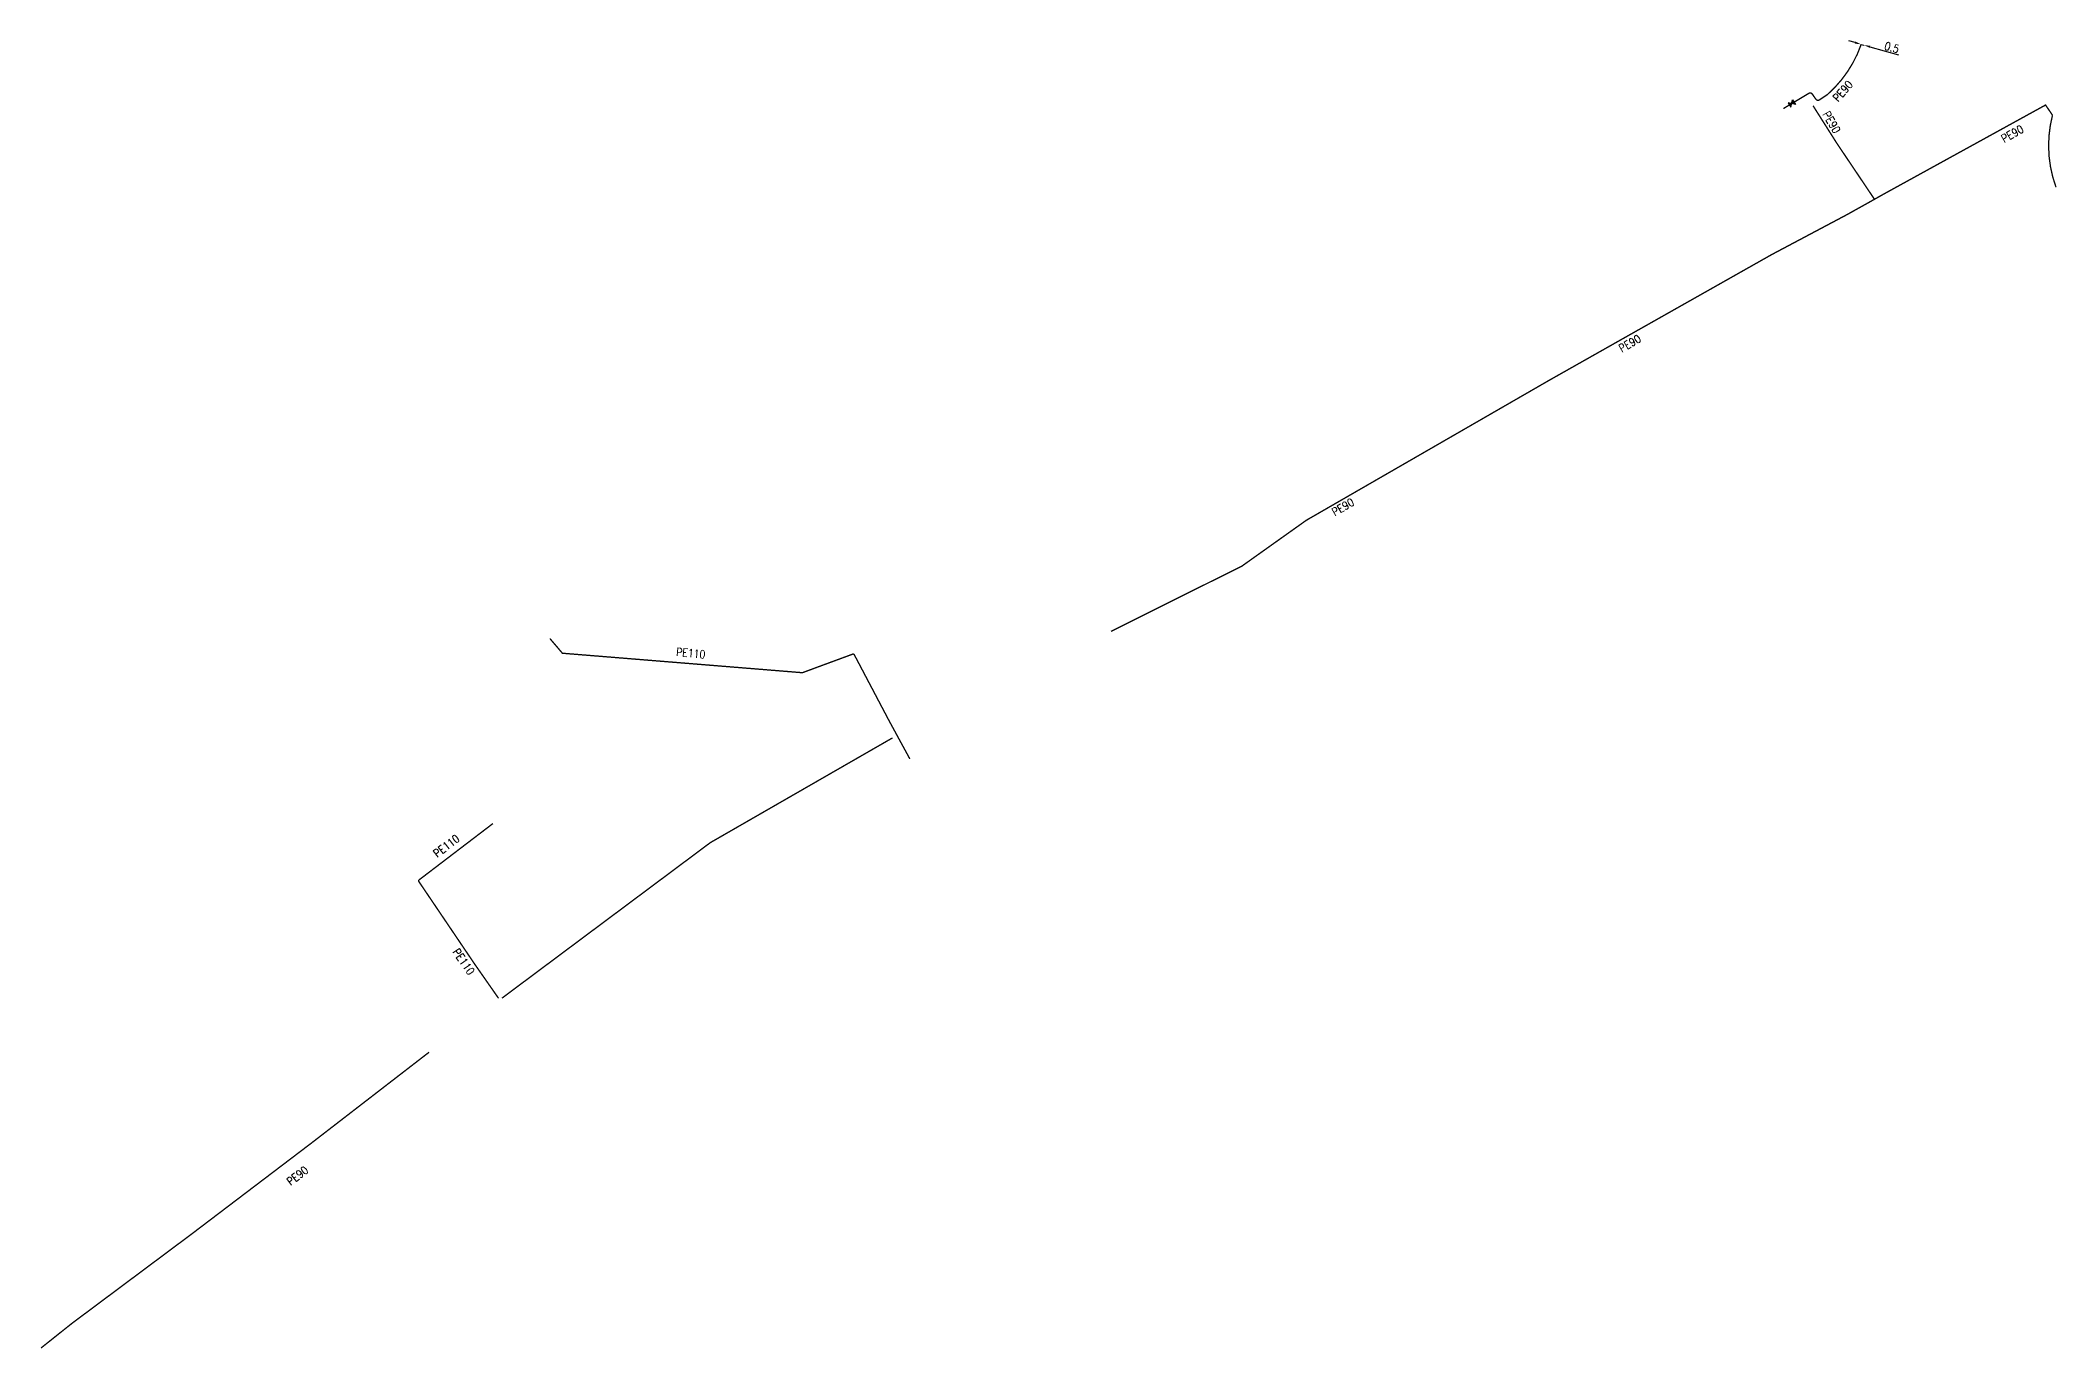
# Model space of a CAD drawing. Header units: millimetres. Extents: x 165000 to 165663, y 157667 to 158000.
# Drawn here: x 164999.9 to 165377.8, y 157666.9 to 157912.1 of the extents above; entities that cross this region are included whole.
import ezdxf
from ezdxf.enums import TextEntityAlignment as Align

# ---------------------------------------------------------------- set-up
doc = ezdxf.new("R2010")
doc.units = ezdxf.units.MM
doc.layers.get('0').update_dxf_attribs({"linetype": 'CONTINUOUS'})
doc.layers.get('Defpoints').update_dxf_attribs({"linetype": 'CONTINUOUS'})
doc.layers.add('G_300', color=7, linetype='CONTINUOUS')
doc.layers.add('G_908', color=5, linetype='CONTINUOUS')
doc.styles.get("Standard").update_dxf_attribs({"font": 'romans.shx', "width": 0.85})
doc.linetypes.add('MP_HS', pattern='A,2,-1,["G",Standard,S=0.85,R=0,X=-0.27,Y=-0.4],-1', length=4)
doc.dimstyles.get("Standard").update_dxf_attribs({"dimtxt": 1.5, "dimasz": 1.2, "dimexe": 0.625, "dimexo": 0.625, "dimgap": 0.25, "dimtad": 1, "dimdec": 1, "dimzin": 0, "dimdsep": 46, "dimtxsty": 'Standard', "dimcen": -0.5, "dimadec": 0, "dimazin": 0, "dimtfac": 1, "dimtdec": 1, "dimtmove": 0, "dimatfit": 3, "dimfxl": 1, "dimtolj": 1, "dimtzin": 0, "dimarcsym": 0})

# ---------------------------------------------------------------- blocks, each defined once
blk = doc.blocks.new('*D1')
at = {"layer": 'Defpoints', "color": 0, "linetype": 'Continuous'}
for p in [(165341.13, 157911.38), (165341.13, 157911.38), (165341.61, 157911.25)]:
    blk.add_point(p, dxfattribs=at)
at = {"layer": 'G_908', "color": 0, "linetype": 'Continuous', "lineweight": -2}
for p, q in [((165339.97, 157911.71), (165338.82, 157912.04)), ((165341.13, 157911.38), (165341.61, 157911.25)), ((165342.76, 157910.92), (165348.11, 157909.41))]:
    blk.add_line(p, q, dxfattribs=at)
at = {"layer": 'G_908', "color": 0, "linetype": 'Continuous'}
for points in [[(165340.03, 157911.9), (165339.92, 157911.52), (165341.13, 157911.38)], [(165342.82, 157911.11), (165342.71, 157910.73), (165341.61, 157911.25)]]:
    blk.add_solid(points, dxfattribs=at)
at = {"layer": 'G_908', "color": 0, "linetype": 'Continuous', "insert": (165346.86, 157910.8), "char_height": 1.5, "attachment_point": 5, "rotation": 344.1938}
blk.add_mtext('\\A1;0.5', dxfattribs=at)
blk = doc.blocks.new('G_300_04')
at = {"linetype": 'Continuous'}
h = blk.add_hatch(color=0, dxfattribs=at)
h.paths.add_polyline_path([(-1, 1), (-1, -1), (0, 0)])
h.paths.add_polyline_path([(1, 1), (0, 0), (1, -1)])
at = {"color": 0, "linetype": 'Continuous', "flags": 128}
blk.add_lwpolyline([(-1, -1), (1, 1), (1, -1), (-1, 1)], close=True, dxfattribs=at)
at = {"color": 0, "linetype": 'Continuous', "width": 0.75}
blk.add_attdef('NUM', text='', height=1.5, dxfattribs=at).set_placement((0, 2.1), align=Align.MIDDLE_CENTER)
at = {"color": 0, "linetype": 'Continuous', "width": 0.75, "flags": 3}
for tag, p in [('DEF_COUP', (0, -7.5)), ('DEF_LEG', (0, -5)), ('DEF_TYPE', (0, -10))]:
    blk.add_attdef(tag, text='', height=1.2, dxfattribs=at).set_placement(p, align=Align.MIDDLE)

msp = doc.modelspace()

# ---------------------------------------------------------------- linework, layer by layer
at = {"layer": 'G_908', "linetype": 'MP_HS', "const_width": 0.25, "flags": 128}
for points in [[(165328.53, 157900.53), (165331.3, 157902.19, -0.393925), (165331.97, 157902.05), (165332.63, 157901.1, 0.409209), (165333.32, 157900.98), (165334.8, 157901.97, 0.128513), (165341.13, 157911.38), (165341.13, 157911.38), (165341.13, 157911.38), (165341.13, 157911.38)], [(165345.28, 157883.28), (165375.68, 157900.01), (165376.98, 157898.1, 0.152742), (165377.64, 157884.6)], [(165162.83, 157777.46), (165158.95, 157784.59), (165152.42, 157796.98, 0.427916), (165152.07, 157797.07), (165146.37, 157794.97), (165142.7, 157793.61), (165097.72, 157797.26), (165095.37, 157800.02)], [(165085.76, 157732.58), (165081.36, 157738.87), (165070.82, 157754.46, -0.421954), (165070.9, 157754.81), (165070.9, 157754.81), (165084.7, 157765.34)]]:
    msp.add_lwpolyline(points, format="xyb", dxfattribs=at)
for points in [[(165327.67, 157900.02), (165326.55, 157899.34)], [(165326.55, 157899.34), (165327.67, 157900.02)], [(165332.11, 157899.87), (165336.56, 157892.84), (165343.62, 157882.34)], [(165338.42, 157879.44), (165343.62, 157882.34), (165345.28, 157883.28)], [(165237.14, 157822.18), (165282.68, 157848.43), (165324.36, 157871.98), (165338.42, 157879.44)], [(165200.54, 157801.36), (165225.08, 157813.6), (165225.08, 157813.6), (165225.08, 157813.6), (165225.08, 157813.6), (165237.14, 157822.18)], [(165159.58, 157781.39), (165159.58, 157781.39), (165125.44, 157761.76), (165086.4, 157732.62)]]:
    msp.add_lwpolyline(points, dxfattribs=at)
at = {"layer": 'G_908', "linetype": 'MP_HS', "flags": 128}
msp.add_lwpolyline([(165000, 157667.04, 0.25, 0.25, 0), (165005.8, 157671.66, 0.25, 0.25, 0.006129), (165072.73, 157722.48, 0, 0, 0)], format="xyseb", dxfattribs=at)

# ---------------------------------------------------------------- block references
at = {"layer": 'G_300', "xscale": 0.4999999999972459, "yscale": 0.5, "zscale": 0.5, "rotation": 30.88017735579312}
msp.add_blockref('G_300_04', (165328.1, 157900.27), dxfattribs=at)

# ---------------------------------------------------------------- texts
at = {"layer": 'G_908', "linetype": 'Continuous', "width": 0.85}
for rotation, p in [(48.526, (165337.68, 157902.62)), (300, (165335.59, 157896.78)), (29, (165369.47, 157894.62)), (30, (165297.76, 157855.33)), (30, (165244.01, 157824.67))]:
    msp.add_text('PE90', height=1.5, rotation=rotation, dxfattribs=at).set_placement(p, align=Align.MIDDLE_CENTER)
for rotation, p in [(354.5573, (165121.79, 157797.26)), (37.3381, (165075.98, 157761.15)), (304.4668, (165079.22, 157739.45))]:
    msp.add_text('PE110', height=1.5, rotation=rotation, dxfattribs=at).set_placement(p, align=Align.MIDDLE)
msp.add_text('PE90', height=1.5, rotation=37.3578, dxfattribs=at).set_placement((165046.78, 157697.42))

# ---------------------------------------------------------------- dimensions: what is measured, and where the dimension line sits
at = {"layer": 'G_908', "linetype": 'Continuous'}
dim = msp.add_linear_dim(base=(165341.13, 157911.38), p1=(165341.61, 157911.25), p2=(165341.13, 157911.38), angle=344.1938, dimstyle='Standard', dxfattribs=at)
dim.commit()
dim.dimension.update_dxf_attribs({"geometry": '*D1', "text_midpoint": (165346.59, 157909.84), "dimtype": 160})

doc.saveas('drawing.dxf')
